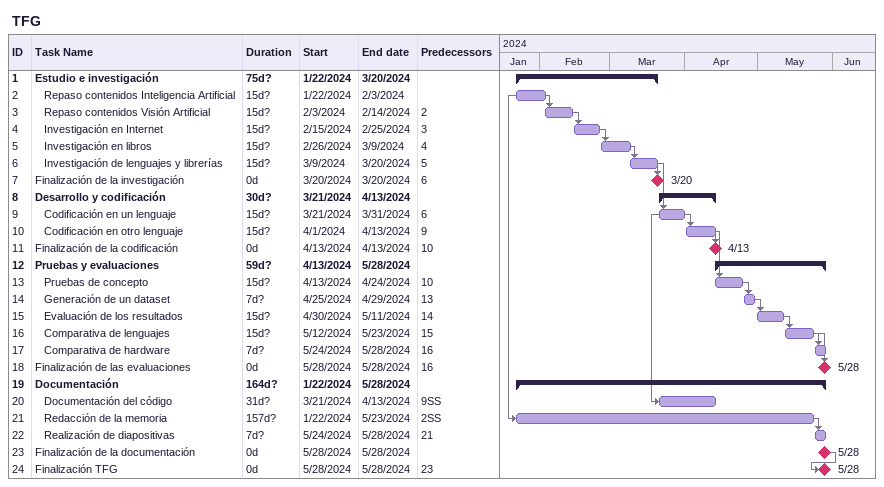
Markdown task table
TFG

| ID | Level | Task | Duration | Start | Finish | Predecessors |
|---|---|---|---|---|---|---|
| 1 | 1 | **Estudio e investigación** | 75d? | 2024-01-22 | 2024-03-20 |  |
| 2 | 2 | Repaso contenidos Inteligencia Artificial | 15d? | 2024-01-22 | 2024-02-03 |  |
| 3 | 2 | Repaso contenidos Visión Artificial | 15d? | 2024-02-03 | 2024-02-14 | 2 |
| 4 | 2 | Investigación en Internet | 15d? | 2024-02-15 | 2024-02-25 | 3 |
| 5 | 2 | Investigación en libros | 15d? | 2024-02-26 | 2024-03-09 | 4 |
| 6 | 2 | Investigación de lenguajes y librerías | 15d? | 2024-03-09 | 2024-03-20 | 5 |
| 7 | 1 | Finalización de la investigación | 0d | 2024-03-20 | 2024-03-20 | 6 |
| 8 | 1 | **Desarrollo y codificación** | 30d? | 2024-03-21 | 2024-04-13 |  |
| 9 | 2 | Codificación en un lenguaje | 15d? | 2024-03-21 | 2024-03-31 | 6 |
| 10 | 2 | Codificación en otro lenguaje | 15d? | 2024-04-01 | 2024-04-13 | 9 |
| 11 | 1 | Finalización de la codificación | 0d | 2024-04-13 | 2024-04-13 | 10 |
| 12 | 1 | **Pruebas y evaluaciones** | 59d? | 2024-04-13 | 2024-05-28 |  |
| 13 | 2 | Pruebas de concepto | 15d? | 2024-04-13 | 2024-04-24 | 10 |
| 14 | 2 | Generación de un dataset | 7d? | 2024-04-25 | 2024-04-29 | 13 |
| 15 | 2 | Evaluación de los resultados | 15d? | 2024-04-30 | 2024-05-11 | 14 |
| 16 | 2 | Comparativa de lenguajes | 15d? | 2024-05-12 | 2024-05-23 | 15 |
| 17 | 2 | Comparativa de hardware | 7d? | 2024-05-24 | 2024-05-28 | 16 |
| 18 | 1 | Finalización de las evaluaciones | 0d | 2024-05-28 | 2024-05-28 | 16 |
| 19 | 1 | **Documentación** | 164d? | 2024-01-22 | 2024-05-28 |  |
| 20 | 2 | Documentación del código | 31d? | 2024-03-21 | 2024-04-13 | 9SS |
| 21 | 2 | Redacción de la memoria | 157d? | 2024-01-22 | 2024-05-23 | 2SS |
| 22 | 2 | Realización de diapositivas | 7d? | 2024-05-24 | 2024-05-28 | 21 |
| 23 | 1 | Finalización de la documentación | 0d | 2024-05-28 | 2024-05-28 |  |
| 24 | 1 | Finalización TFG | 0d | 2024-05-28 | 2024-05-28 | 23 |
